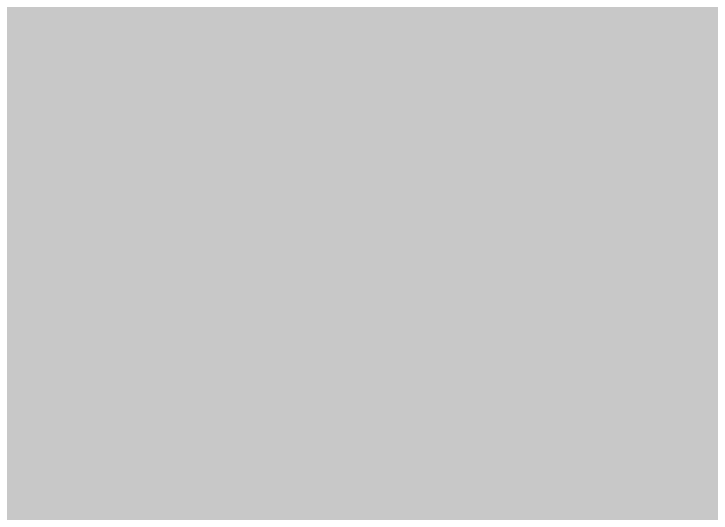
# Model space of a CAD drawing. Header units: inches. Extents: x 1.08 to 4.97, y 2.49 to 3.89.
# Drawn here: x 2.34008 to 2.36138, y 2.81957 to 2.83483 of the extents above; entities that cross this region are included whole.
import ezdxf

# ---------------------------------------------------------------- set-up
doc = ezdxf.new("R2010")
doc.units = ezdxf.units.IN
doc.header["$MEASUREMENT"] = 0
for name, color, linetype in [('Bottom', 5, 'Continuous'), ('Bottom Overlay', 54, 'Continuous'), ('Bottom Paste', 16, 'Continuous'), ('Bottom Solder', 6, 'Continuous'), ('Top', 1, 'Continuous'), ('Top Courtyard', 56, 'Continuous'), ('Top Paste', 8, 'Continuous'), ('Top Solder', 216, 'Continuous')]:
    doc.layers.add(name, color=color, linetype=linetype)

# ---------------------------------------------------------------- blocks, each defined once
blk = doc.blocks.new('TP_B_157')
at = {"layer": 'Bottom'}
h = blk.add_hatch(color=5, dxfattribs=at)
edge = h.paths.add_edge_path()
edge.add_arc((0, 0), 0.019685, 0, 360)
at = {"layer": 'Bottom Paste'}
h = blk.add_hatch(color=16, dxfattribs=at)
edge = h.paths.add_edge_path()
edge.add_arc((0, 0), 0.001685, 0, 360)
at = {"layer": 'Bottom Solder'}
h = blk.add_hatch(color=6, dxfattribs=at)
edge = h.paths.add_edge_path()
edge.add_arc((0, 0), 0.021685, 0, 360)
at = {"layer": 'Bottom Overlay'}
blk.add_lwpolyline([(0.029, 0, 0.006, 0.006, 1), (-0.029, 0, 0.006, 0.006, 1)], format="xyseb", close=True, dxfattribs=at)
blk = doc.blocks.new('C0805_163')
at = {"layer": 'Top'}
blk.add_hatch(color=1, dxfattribs=at).paths.add_polyline_path([(0.029528, 0.051181), (0.029528, 0.017716), (-0.029528, 0.017716), (-0.029528, 0.051181)])
at = {"layer": 'Top Paste'}
blk.add_hatch(color=8, dxfattribs=at).paths.add_polyline_path([(0.029528, 0.051181), (0.029528, 0.017716), (-0.029528, 0.017716), (-0.029528, 0.051181)])
at = {"layer": 'Top Solder'}
blk.add_hatch(color=216, dxfattribs=at).paths.add_polyline_path([(0.031496, 0.05315), (0.031496, 0.015748), (-0.031496, 0.015748), (-0.031496, 0.05315)])
at = {"layer": 'Top Courtyard'}
for points in [[(0.035433, 0.057087, 0.001, 0.001, 0), (-0.035433, 0.057087, 0.001, 0.001, 0)], [(-0.035433, 0.057087, 0.001, 0.001, 0), (-0.035433, -0.057087, 0.001, 0.001, 0)]]:
    blk.add_lwpolyline(points, format="xyseb", dxfattribs=at)
blk.add_lwpolyline([(-0.035683, 0.057087, 0.0005, 0.0005, 1), (-0.035183, 0.057087, 0.0005, 0.0005, 1)], format="xyseb", close=True, dxfattribs=at)
blk.add_lwpolyline([(-0.035683, 0.057087, 0.0005, 0.0005, 1), (-0.035183, 0.057087, 0.0005, 0.0005, 1)], format="xyseb", close=True, dxfattribs=at)

msp = doc.modelspace()

# ---------------------------------------------------------------- linework, layer by layer
at = {"layer": 'Bottom'}
msp.add_lwpolyline([(2.355, 2.825, 0.01, 0.01, 0), (2.399343, 2.825, 0.01, 0.01, 0)], format="xyseb", dxfattribs=at)
msp.add_lwpolyline([(2.3525, 2.825, 0.005, 0.005, 1), (2.3575, 2.825, 0.005, 0.005, 1)], format="xyseb", close=True, dxfattribs=at)
at = {"layer": 'Top'}
for points in [[(2.330118, 2.845473, 0.018, 0.018, 0), (2.350039, 2.825551, 0.018, 0.018, 0)], [(2.350039, 2.825551, 0.018, 0.018, 0), (2.439449, 2.825551, 0.018, 0.018, 0)]]:
    msp.add_lwpolyline(points, format="xyseb", dxfattribs=at)
msp.add_lwpolyline([(2.34554, 2.825551, 0.009, 0.009, 1), (2.35454, 2.825551, 0.009, 0.009, 1)], format="xyseb", close=True, dxfattribs=at)
msp.add_lwpolyline([(2.34554, 2.825551, 0.009, 0.009, 1), (2.35454, 2.825551, 0.009, 0.009, 1)], format="xyseb", close=True, dxfattribs=at)

# ---------------------------------------------------------------- block references
at = {"rotation": 180}
for name, p in [('C0805_163', (2.317323, 2.879921)), ('TP_B_157', (2.355, 2.825))]:
    msp.add_blockref(name, p, dxfattribs=at)

doc.saveas('drawing.dxf')
